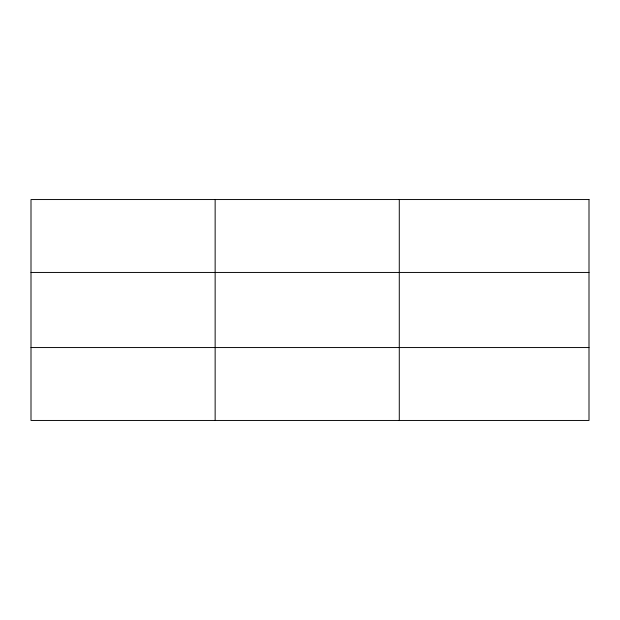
<?xml version="1.0" encoding="UTF-8"?>
<svg xmlns="http://www.w3.org/2000/svg" width="620" height="620" viewBox="0 0 620 620"><rect width="100%" height="100%" fill="white"/><g stroke="black" fill="none" stroke-linecap="round" stroke-linejoin="round"><path stroke-width="0.93" d="M215.14 199.547L215.14 420.453M399.28 199.547L399.28 420.453M31 272.444L589 272.444M31 347.556L589 347.556M589 199.547L589 420.453L31 420.453L31 199.547L589 199.547"/></g></svg>
